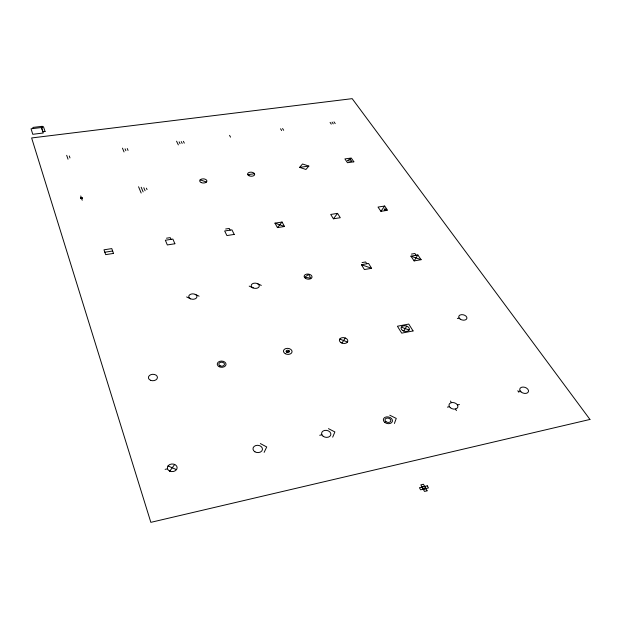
<?xml version="1.0" encoding="UTF-8"?>
<svg xmlns="http://www.w3.org/2000/svg" width="621" height="621" viewBox="0 0 621 621"><rect width="100%" height="100%" fill="white"/><g stroke="black" fill="none" stroke-linecap="round" stroke-linejoin="round"><path stroke-width="0.93" d="M394.413 423.468L396.252 418.414L389.786 415.224M332.685 437.161L334.882 431.937L328.455 428.653M264.127 452.367L266.72 446.957L260.346 443.565M403.774 331.055L406.693 326.118M414.129 260.905L417.855 254.959L421.108 259.694L414.129 260.905L410.908 256.163L417.855 254.959M341.946 343.087L345.26 337.987M380.914 211.326L384.671 206.032L387.589 210.278L380.914 211.326L378.026 207.072L384.671 206.032M169.781 471.129L174.687 464.454M333.407 218.802L337.545 213.383L340.277 217.723L333.407 218.802L330.706 214.447L337.545 213.383M277.432 227.612L282.035 222.046L284.527 226.494L277.432 227.612L274.963 223.149L282.035 222.046M308.847 166.071L305.951 169.471L299.609 167.375L302.528 163.991L308.847 166.071L299.609 167.375M422.001 486.942L424.585 486.321M423.312 489.317L425.905 488.688M165.132 469.352L167.499 468.824M319.722 435.282L321.895 434.801M447.399 407.143L449.41 406.701M457.444 404.931L459.439 404.488M518.349 391.502L520.274 391.083M286.242 351.657L289.285 351.067M457.351 318.48L459.183 318.123M371.606 268.303L364.411 269.553L361.399 264.693L368.564 263.459L371.606 268.303L361.399 264.693M362.066 262.574L365.645 261.961L366.77 263.77M411.444 254.098L414.913 253.5L416.124 255.262M104.84 252.219L112.642 251M166.49 238.2L170.247 237.618L171 239.364M225.648 229.002L229.273 228.443L230.127 230.143M247.771 174.672L254.509 173.725M200.156 179.842L206.482 182.023M410.908 256.163L421.108 259.694M274.963 223.149L284.527 226.494M401.352 327.151L409.13 330.015M339.718 339.058L347.504 342.008M168.012 465.921L176.488 469.639M257.405 283.626L261.317 285.404M249.192 286.11L253.096 287.896M195.211 294.362L199.093 296.186M186.618 296.931L190.5 298.771M333.997 121.887L335.2 123.618M332.041 122.143L333.244 123.874M517.813 390.733L518.884 392.278M330.093 122.391L331.288 124.122M282.563 128.516L283.673 130.286M280.552 128.772L281.655 130.542M450.45 401.034L451.444 402.625M455.434 409.022L456.443 410.628M229.545 135.347L230.554 137.156M424.71 486.445L425.874 488.541M422.032 487.089L423.188 489.193M183.389 141.293L184.305 143.141M181.262 141.565L182.178 143.412M179.135 141.836L180.043 143.692M176.55 141.184L178.359 144.895M146.424 188.179L147.037 189.622M127.251 148.52L128.05 150.414M143.8 187.697L145.089 190.748M125.054 148.807L125.846 150.701M141.177 187.224L143.133 191.881M122.461 148.14L124.045 151.943M138.553 186.75L141.161 193.015M69.296 155.987L69.971 157.928M66.688 155.312L68.038 159.201M80.753 195.949L82.236 200.234M41.428 127.538L43.222 133.018L32.773 134.291L31.05 128.788L42.624 127.383L42.267 126.304L32.882 127.421L33.223 128.516M384.741 209.401L385.649 209.541L384.748 209.386M82.019 198.076L80.963 198.068L82.019 198.076M308.653 274.42L304.787 277.183L310.779 278.239L308.653 274.42M350.081 158.914L347.349 160.653L351.773 161.382L350.081 158.914M427.077 490.8L424.485 491.428L420.844 484.854L423.421 484.225L427.077 490.8M427.287 485.816L419.439 487.718L420.603 489.829L428.459 487.912L427.287 485.816M589.95 419.447L150.849 522.346L31.632 137.955L352.185 98.654L589.95 419.447M413.074 330.931L401.702 333.151L397.424 326.235L408.742 324.061L413.074 330.931M113.511 253.415L105.686 254.641L103.994 249.813L111.78 248.602L113.511 253.415M174.889 243.75L167.336 244.946L165.349 240.242L172.879 239.069L174.889 243.75M234.218 234.412L226.913 235.569L224.662 230.989L231.936 229.855L234.218 234.412M353.854 161.817L347.481 162.718L344.903 158.914L351.253 158.029L353.854 161.817M45.054 131.497L42.973 131.745L41.413 126.963L43.478 126.715L45.054 131.497M520.98 391.867A4.533 3.02 18.3 0 0 528.37 391.82A4.533 3.02 18.3 0 0 523.022 387.046A4.533 3.02 18.3 0 0 520.98 391.867M450.303 407.71A4.572 3.198 16 0 0 457.778 407.236A4.572 3.198 16 0 0 452.22 402.517A4.572 3.198 16 0 0 450.303 407.71M385.928 421.628A2.95 2.142 13.2 0 0 390.756 421.046A2.95 2.142 13.2 0 0 387.062 418.088A2.95 2.142 13.2 0 0 385.928 421.628M384.81 422.42A4.619 3.353 13.2 0 0 392.363 421.496A4.619 3.353 13.2 0 0 386.572 416.87A4.619 3.353 13.2 0 0 384.81 422.42M323.168 436.276A4.681 3.501 9.7 0 0 330.791 434.886A4.681 3.501 9.7 0 0 324.744 430.407A4.681 3.501 9.7 0 0 323.168 436.276M254.936 451.816A4.758 3.656 5 0 0 262.45 449.503A4.758 3.656 5 0 0 255.782 445.544A4.758 3.656 5 0 0 254.936 451.816M169.704 471.091A4.898 3.819 -1.8 0 0 177.14 467.815A4.898 3.819 -1.8 0 0 169.882 464.477A4.898 3.819 -1.8 0 0 169.704 471.091M460.215 319.132A4.161 2.663 13.8 0 0 466.868 318.457A4.161 2.663 13.8 0 0 461.426 314.676A4.161 2.663 13.8 0 0 460.215 319.132M402.672 330.512A4.207 2.779 11.7 0 0 409.355 329.456A4.207 2.779 11.7 0 0 403.689 325.8A4.207 2.779 11.7 0 0 402.672 330.512M341.084 342.676A4.262 2.903 9 0 0 347.807 341.224A4.262 2.903 9 0 0 341.923 337.723A4.262 2.903 9 0 0 341.084 342.676M286.832 352.231A1.622 1.126 6.2 0 0 289.37 351.556A1.622 1.126 6.2 0 0 287.096 350.291A1.622 1.126 6.2 0 0 286.832 352.231M285.311 353.706A4.316 3.004 6.2 0 0 292.056 351.859A4.316 3.004 6.2 0 0 285.924 348.536A4.316 3.004 6.2 0 0 285.311 353.706M220.098 365.816A2.818 1.995 2.5 0 0 224.453 364.364A2.818 1.995 2.5 0 0 220.385 362.369A2.818 1.995 2.5 0 0 220.098 365.816M219.221 366.739A4.409 3.121 2.5 0 0 226.036 364.465A4.409 3.121 2.5 0 0 219.663 361.36A4.409 3.121 2.5 0 0 219.221 366.739M150.53 380.277A4.518 3.221 -1.6 0 0 157.439 377.568A4.518 3.221 -1.6 0 0 150.81 374.696A4.518 3.221 -1.6 0 0 150.53 380.277M305.633 278.472A3.982 2.554 6.6 0 0 311.998 277.245A3.982 2.554 6.6 0 0 306.588 274.14A3.982 2.554 6.6 0 0 305.633 278.472M252.879 287.795A4.044 2.631 4.3 0 0 259.267 286.219A4.044 2.631 4.3 0 0 253.616 283.285A4.044 2.631 4.3 0 0 252.879 287.795M190.523 298.779A4.13 2.725 1.3 0 0 196.973 296.838A4.13 2.725 1.3 0 0 191.082 294.09A4.13 2.725 1.3 0 0 190.523 298.779M384.624 209.836A0.916 0.536 8.9 0 0 386.091 209.65A0.916 0.536 8.9 0 0 384.873 208.935A0.916 0.536 8.9 0 0 384.624 209.836M249.044 175.743A3.555 2.034 4 0 0 254.664 174.594A3.555 2.034 4 0 0 249.712 172.273A3.555 2.034 4 0 0 249.044 175.743M201.289 182.605A3.61 2.08 2.3 0 0 206.909 181.185A3.61 2.08 2.3 0 0 201.74 179.019A3.61 2.08 2.3 0 0 201.289 182.605M80.978 198.596A0.994 0.582 -2.1 0 0 82.484 198.068A0.994 0.582 -2.1 0 0 81.009 197.594A0.994 0.582 -2.1 0 0 80.978 198.596"/></g></svg>
